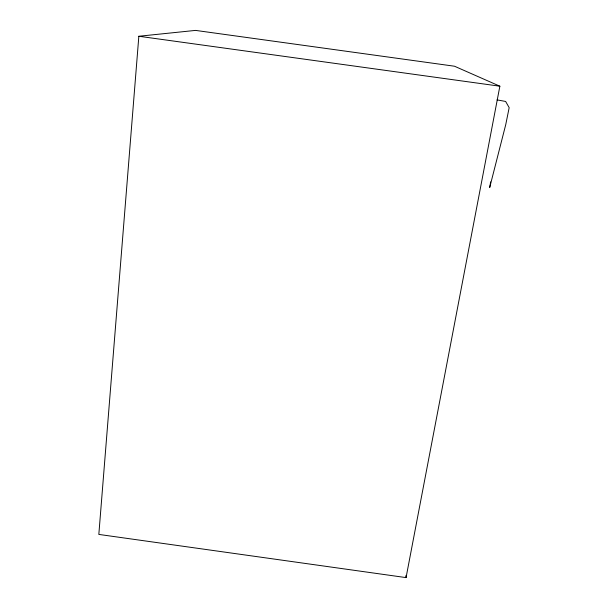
<?xml version="1.0" encoding="UTF-8"?>
<svg xmlns="http://www.w3.org/2000/svg" width="608" height="608" viewBox="0 0 608 608"><rect width="100%" height="100%" fill="white"/><g stroke="black" fill="none" stroke-linecap="round" stroke-linejoin="round"><path stroke-width="0.91" d="M138.844 36.252L98.83 534.417L406.053 577.6L499.867 86.207L454.48 66.219L195.54 30.4L138.844 36.252L499.867 86.207M490.648 181.891L489.698 187.5L505.734 124.67L509.17 107.654L505.643 101.452L497.032 99.887M405.832 575.715L406.053 577.6"/></g></svg>
